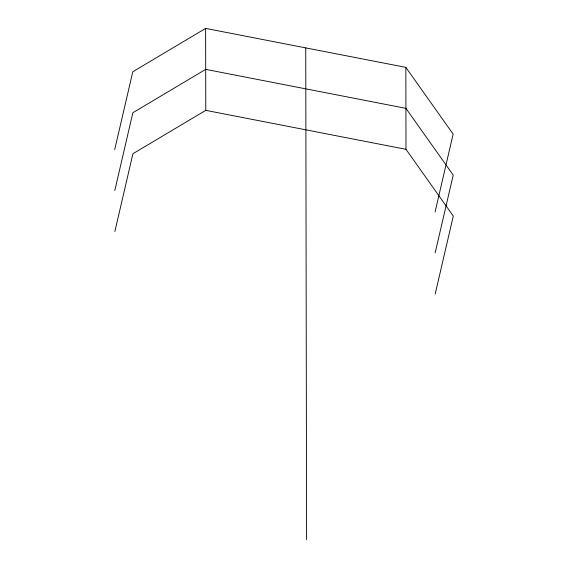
<?xml version="1.0" encoding="UTF-8"?>
<svg xmlns="http://www.w3.org/2000/svg" width="568" height="568" viewBox="0 0 568 568"><rect width="100%" height="100%" fill="white"/><g stroke="black" fill="none" stroke-linecap="round" stroke-linejoin="round"><path stroke-width="0.85" d="M114.715 149.604L132.784 71.753L205.63 28.4L405.85 67.372L453.143 134.112L435.074 211.956M114.786 190.578L132.855 112.734L205.701 69.374L405.921 108.346L453.214 175.086L435.145 252.93M114.857 231.552L132.926 153.708L205.772 110.355L405.992 149.32L453.285 216.06L435.216 293.912M405.85 67.372L405.992 149.32M305.74 47.882L306.599 539.6M205.63 28.4L205.772 110.355"/></g></svg>
